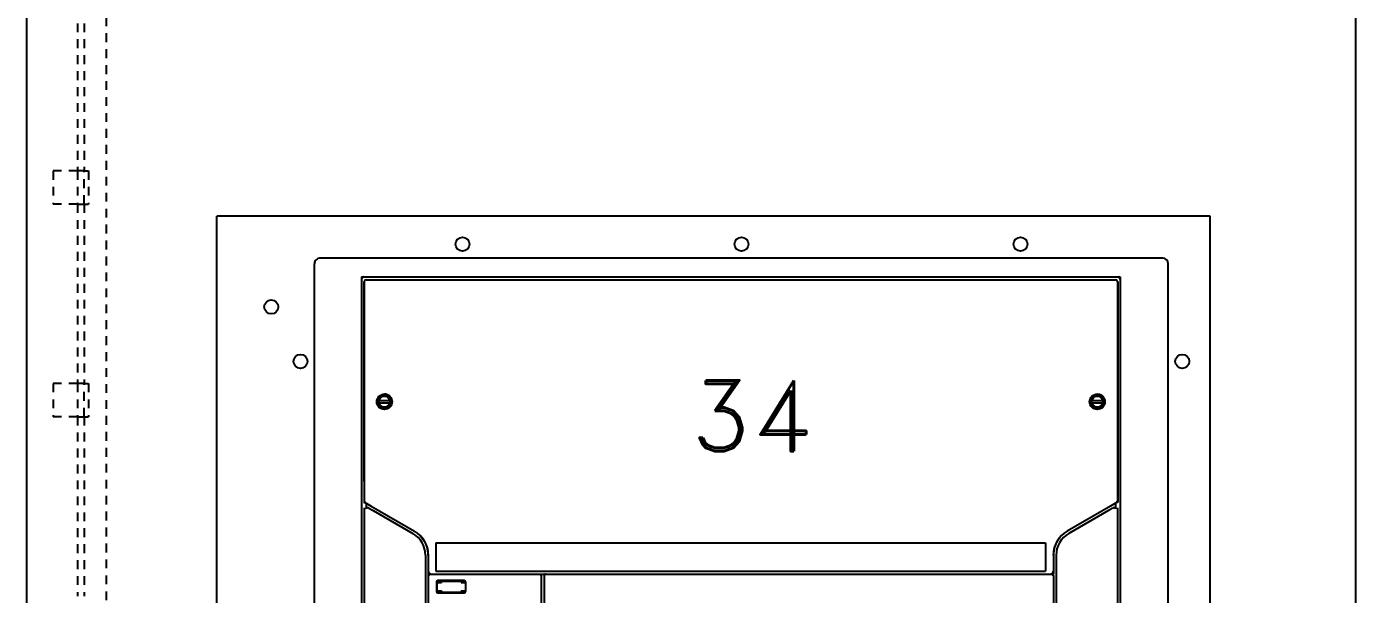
# Model space of a CAD drawing. Header units: inches. Extents: x 6 to 369, y -225 to 2.
# Drawn here: x 303.99 to 322.74, y -86.74 to -78.73 of the extents above; entities that cross this region are included whole.
import ezdxf
from ezdxf.enums import TextEntityAlignment as Align

# ---------------------------------------------------------------- set-up
doc = ezdxf.new("R2010")
doc.units = ezdxf.units.IN
doc.header["$MEASUREMENT"] = 0
for name, pattern in [('DOT2', [0.125, 0, -0.125]), ('HIDDEN2', [0.1875, 0.125, -0.0625]), ('PHANTOM2', [1.25, 0.625, -0.125, 0.125, -0.125, 0.125, -0.125])]:
    doc.linetypes.add(name, pattern=pattern)
for name, color, linetype in [('Cabinet', 253, 'HIDDEN2'), ('CB_E1-E2-3P', 10, 'Continuous'), ('CB_E3_W_HR_3P', 10, 'Continuous'), ('CB_E3_W_HR_3P_DOOR_CUTOUT_FLUSH&EXTENDED_NO-FLANGE', 255, 'Continuous'), ('CB_E3_W_HR_3P_DOOR_CUTOUT_FLUSH_FLANGED', 2, 'Continuous'), ('D', 3, 'Continuous')]:
    doc.layers.add(name, color=color, linetype=linetype)
doc.styles.add('ROMAND', font='ROMAND.shx')

# ---------------------------------------------------------------- blocks, each defined once
blk = doc.blocks.new('A$C065B1C50')
at = {"layer": 'CB_E3_W_HR_3P'}
for centre in [(3.465, 15.512), (7.402, 15.512), (11.339, 15.512), (0.768, 14.626), (1.181, 13.858), (13.622, 13.858), (1.181, 9.921), (13.622, 9.921), (1.181, 5.984), (13.622, 5.984), (1.181, 2.047), (13.622, 2.047), (0.768, 1.28), (4.449, 0.394), (10.354, 0.394)]:
    blk.add_circle(centre, 0.0984, dxfattribs=at)
at = {"layer": 'CB_E3_W_HR_3P_DOOR_CUTOUT_FLUSH&EXTENDED_NO-FLANGE'}
for p, q in [((1.378, 0.669), (1.378, 15.236)), ((13.346, 15.315), (1.457, 15.315)), ((13.425, 0.669), (13.425, 15.236)), ((13.346, 0.591), (1.457, 0.591))]:
    blk.add_line(p, q, dxfattribs=at)
for centre, start, end in [((1.457, 15.236), 89.9998, 180.0002), ((13.346, 15.236), 0, 90), ((1.457, 0.669), 179.9998, 270.0002), ((13.346, 0.669), 269.9998, 0.0002)]:
    blk.add_arc(centre, 0.0787, start, end, dxfattribs=at)
at = {"layer": 'CB_E3_W_HR_3P_DOOR_CUTOUT_FLUSH_FLANGED'}
for p, q in [((0, 0), (0, 15.906)), ((14.016, 15.906), (0, 15.906)), ((14.016, 0), (14.016, 15.906)), ((14.016, 0), (0, 0))]:
    blk.add_line(p, q, dxfattribs=at)
blk = doc.blocks.new('A$C7897306D')
at = {"layer": 'Cabinet', "linetype": 'DOT2'}
blk.add_blockref('A$C065B1C50', (0, 0), dxfattribs=at)
blk = doc.blocks.new('A$C304D23F9')
at = {"layer": 'Cabinet', "linetype": 'HIDDEN2'}
for p, q in [((39.945, 90), (39.945, 0)), ((39.539, 23.765), (39.539, 21.234)), ((39.632, 23.765), (39.632, 21.234)), ((39.539, 21.234), (39.195, 21.234)), ((39.195, 21.234), (39.195, 20.765)), ((39.539, 21.234), (39.539, 20.765)), ((39.632, 21.234), (39.539, 21.234)), ((39.632, 20.765), (39.632, 21.234)), ((39.632, 21.234), (39.695, 21.234)), ((39.695, 21.234), (39.695, 20.765)), ((39.539, 20.765), (39.195, 20.765)), ((39.539, 20.765), (39.539, 18.234)), ((39.539, 20.765), (39.632, 20.765)), ((39.632, 20.765), (39.632, 18.234)), ((39.632, 20.765), (39.695, 20.765)), ((39.539, 18.234), (39.195, 18.234)), ((39.195, 18.234), (39.195, 17.765)), ((39.539, 18.234), (39.539, 17.765)), ((39.632, 18.234), (39.539, 18.234)), ((39.632, 17.765), (39.632, 18.234)), ((39.632, 18.234), (39.695, 18.234)), ((39.695, 18.234), (39.695, 17.765)), ((39.539, 17.765), (39.195, 17.765)), ((39.539, 17.765), (39.539, 15.234)), ((39.539, 17.765), (39.632, 17.765)), ((39.632, 17.765), (39.632, 15.234)), ((39.632, 17.765), (39.695, 17.765))]:
    blk.add_line(p, q, dxfattribs=at)

msp = doc.modelspace()

# ---------------------------------------------------------------- linework, layer by layer
at = {"layer": 'CB_E1-E2-3P', "color": 7}
for p, q in [((308.71174, -82.2609), (309.04639, -82.2609)), ((308.71174, -82.2609), (308.71174, -96.43413)), ((308.71174, -82.29239), (308.71174, -96.40264)), ((308.74323, -82.2609), (309.04639, -82.2609)), ((308.77895, -82.30163), (308.78072, -82.30163)), ((308.77968, -82.30027), (308.86497, -82.30027)), ((308.86497, -82.30027), (319.26718, -82.30027)), ((309.04639, -82.2609), (319.08576, -82.2609)), ((309.04639, -82.2609), (319.08576, -82.2609)), ((319.08576, -82.2609), (319.4204, -82.2609)), ((319.08576, -82.2609), (319.38891, -82.2609)), ((319.26718, -82.30027), (319.35246, -82.30027)), ((319.35155, -82.30163), (319.35319, -82.30163)), ((319.4204, -82.2609), (319.4204, -96.43413)), ((319.4204, -82.29239), (319.4204, -96.40264)), ((308.74808, -82.33248), (308.74808, -85.14184)), ((308.75111, -82.32783), (308.75213, -82.32783)), ((308.75111, -82.32783), (308.75111, -85.42298)), ((319.38001, -82.32783), (319.38103, -82.32783)), ((319.38103, -82.32783), (319.38103, -85.42298)), ((319.38406, -82.33248), (319.38406, -85.43715)), ((309.11242, -83.95382), (309.11375, -83.95382)), ((309.13396, -83.98334), (309.13581, -83.98334)), ((319.17215, -83.95382), (319.17269, -83.95382)), ((319.19338, -83.98334), (319.19456, -83.98334)), ((308.93249, -84.00697), (309.14059, -84.00697)), ((308.93249, -84.03846), (309.14059, -84.03846)), ((308.93761, -84.06208), (308.93913, -84.06208)), ((308.95954, -84.09161), (308.96067, -84.09161)), ((318.99155, -84.00697), (319.19965, -84.00697)), ((318.99155, -84.03846), (319.19965, -84.03846)), ((318.99667, -84.06208), (318.99782, -84.06208)), ((319.0186, -84.09161), (319.01905, -84.09161)), ((319.17148, -84.09161), (319.17167, -84.09161)), ((319.19301, -84.06208), (319.19361, -84.06208)), ((308.74771, -85.43693), (308.74888, -85.43761)), ((308.74888, -85.43761), (308.77894, -85.45496)), ((308.75111, -85.42298), (308.75213, -85.42357)), ((308.77894, -85.45496), (308.77894, -85.53162)), ((308.77894, -85.45496), (308.8107, -85.4733)), ((308.77894, -85.45496), (308.85119, -85.49667)), ((308.85119, -85.49667), (309.45977, -85.84804)), ((319.28096, -85.49667), (318.67237, -85.84804)), ((319.35321, -85.45496), (319.28096, -85.49667)), ((319.35321, -85.45496), (319.32163, -85.47319)), ((319.38326, -85.43761), (319.35321, -85.45496)), ((319.35321, -85.45496), (319.35321, -85.53162)), ((319.38103, -85.42298), (319.38001, -85.42357)), ((319.38443, -85.43693), (319.38326, -85.43761)), ((308.75111, -85.51764), (308.75111, -87.02469)), ((308.81775, -85.52283), (308.87681, -85.55693)), ((308.87681, -85.55693), (309.44009, -85.88214)), ((319.25533, -85.55693), (318.69206, -85.88214)), ((319.31439, -85.52283), (319.25533, -85.55693)), ((319.38103, -85.51764), (319.38103, -94.31304)), ((309.76489, -86.01287), (309.76489, -86.41445)), ((309.76489, -86.01287), (318.36725, -86.01287)), ((318.36725, -86.01287), (318.36725, -86.41445)), ((309.61725, -86.189), (309.61725, -87.02469)), ((309.65662, -86.18899), (309.65662, -86.41445)), ((318.47552, -86.18899), (318.47552, -86.41445)), ((318.51489, -86.189), (318.51489, -94.31799)), ((309.65662, -86.41445), (309.65662, -86.45382)), ((309.76489, -86.41445), (318.36725, -86.41445)), ((318.47552, -86.41445), (318.47552, -86.45382)), ((309.65662, -86.45382), (309.65662, -86.4735)), ((309.65662, -86.45382), (309.67631, -86.45382)), ((309.65662, -86.4735), (309.65662, -87.02468)), ((309.66623, -86.45958), (309.66145, -86.4735)), ((309.67631, -86.45382), (309.66623, -86.45958)), ((309.67631, -86.45382), (311.23142, -86.45382)), ((309.76981, -86.56209), (309.76981, -86.69988)), ((309.77473, -86.55717), (309.77473, -86.70481)), ((309.77473, -86.57193), (309.84363, -86.57193)), ((309.77965, -86.55225), (310.17335, -86.55225)), ((309.7895, -86.5424), (310.16351, -86.5424)), ((309.84363, -86.55225), (309.84363, -86.57193)), ((310.11922, -86.55225), (310.11922, -86.57193)), ((310.11922, -86.57193), (310.1832, -86.57193)), ((310.1832, -86.56209), (310.1832, -86.69988)), ((311.23142, -86.45382), (311.31017, -86.45382)), ((311.23142, -86.45382), (311.24111, -86.45958)), ((311.24111, -86.45958), (311.24386, -86.4735)), ((311.25111, -86.45382), (311.25111, -86.4735)), ((311.25111, -86.45382), (311.31017, -86.45382)), ((311.25111, -86.4735), (311.25111, -87.02468)), ((311.2961, -86.46376), (311.29048, -86.4735)), ((311.29048, -86.4735), (311.29048, -87.01288)), ((311.30971, -86.46057), (311.2961, -86.46376)), ((311.31017, -86.45382), (318.45584, -86.45382)), ((313.00273, -86.45382), (313.02531, -86.45382)), ((315.10684, -86.45382), (315.12942, -86.45382)), ((317.18782, -86.45382), (317.25549, -86.45382)), ((318.45584, -86.45382), (318.46592, -86.45958)), ((318.45584, -86.45382), (318.47552, -86.45382)), ((318.46592, -86.45958), (318.46946, -86.4735)), ((318.47552, -86.4735), (318.47552, -87.01288)), ((309.77473, -86.69004), (309.84363, -86.69004)), ((309.77965, -86.70972), (310.17336, -86.70972)), ((309.7895, -86.71957), (310.16351, -86.71957)), ((309.84363, -86.69004), (309.84363, -86.70972)), ((310.11922, -86.69004), (310.1832, -86.69004)), ((310.11922, -86.69004), (310.11922, -86.70972))]:
    msp.add_line(p, q, dxfattribs=at)
for points in [[(308.74323, -82.2609), (308.72096, -82.27013), (308.71174, -82.29239)], [(308.77968, -82.30027), (308.7602, -82.30835), (308.75213, -82.32783)], [(319.38001, -82.32783), (319.37194, -82.30835), (319.35246, -82.30027)], [(319.4204, -82.29239), (319.41118, -82.27013), (319.38891, -82.2609)], [(308.75213, -85.42357), (308.7659, -85.44744)], [(319.36624, -85.44744), (319.38001, -85.42357)], [(308.77893, -85.53162), (308.78602, -85.51907), (308.80454, -85.51735), (308.81775, -85.52283)], [(319.35321, -85.53162), (319.34612, -85.51907), (319.3276, -85.51735), (319.31439, -85.52283)], [(309.54058, -85.91134), (309.60163, -85.99339), (309.63737, -86.07094), (309.65662, -86.18899)], [(318.47552, -86.18898), (318.49501, -86.07097), (318.53495, -85.98709), (318.5666, -85.93945)]]:
    msp.add_lwpolyline(points, dxfattribs=at)
for centre, radius in [((309.03654, -84.02272), 0.10827), ((309.03654, -84.02271), 0.10827), ((309.03654, -84.02272), 0.07874), ((319.09559, -84.02272), 0.10827), ((319.0956, -84.02271), 0.10827), ((319.0956, -84.02272), 0.07874)]:
    msp.add_circle(centre, radius, dxfattribs=at)
for centre, radius, start, end in [((309.03654, -84.02272), 0.08858, 10.240931, 169.759069), ((309.03654, -84.02272), 0.10827, 356.149952, 90), ((319.0956, -84.02272), 0.08858, 10.240932, 169.759068), ((319.0956, -84.02272), 0.10827, 308.156592, 90), ((309.03654, -84.02272), 0.08858, 190.239122, 349.760878), ((319.0956, -84.02272), 0.08858, 190.239121, 349.760879), ((309.26292, -86.189), 0.3937, 0.00142, 60), ((309.26292, -86.189), 0.3937, 0.000265, 60.000161), ((318.86922, -86.189), 0.3937, 120, 179.998371), ((318.86922, -86.18899), 0.3937, 120.000055, 180.000007), ((309.26292, -86.189), 0.35433, 0.000306, 59.999694), ((318.86922, -86.189), 0.35433, 120.000089, 179.999911), ((309.696, -86.41444), 0.03937, 180.006474, 269.993565), ((318.43615, -86.41444), 0.03937, 270.006364, 359.993514), ((309.67631, -86.4735), 0.01969, 149.214511, 180.000561), ((309.7895, -86.56209), 0.01969, 90.000725, 179.999427), ((310.16351, -86.56209), 0.01969, 0.000588, 89.999292), ((311.23143, -86.4735), 0.01969, 0, 40.296039), ((311.31017, -86.4735), 0.01969, 160.020005, 179.999624), ((311.31017, -86.4735), 0.01969, 90.001535, 136.009886), ((318.45584, -86.4735), 0.01969, 0, 35.137428), ((309.7895, -86.69988), 0.01969, 180.000573, 269.999275), ((310.16351, -86.69988), 0.01969, 270.000016, 359.999412)]:
    msp.add_arc(centre, radius, start, end, dxfattribs=at)
at = {"layer": 'D', "color": 7}
for p, q in [((303.98795, -12.62335), (303.98795, -101.37568)), ((322.73795, -12.62335), (322.73795, -101.37568))]:
    msp.add_line(p, q, dxfattribs=at)

# ---------------------------------------------------------------- block references
msp.add_blockref('A$C304D23F9', (265.16799, -101.99835), dxfattribs=at)
at = {"layer": 'D', "color": 7, "linetype": 'PHANTOM2'}
msp.add_blockref('A$C7897306D', (306.67293, -97.31094), dxfattribs=at)

# ---------------------------------------------------------------- texts
at = {"layer": 'D', "color": 7, "style": 'ROMAND'}
msp.add_text('34', height=1, dxfattribs=at).set_placement((314.21453, -84.72103), align=Align.CENTER)

doc.saveas('drawing.dxf')
